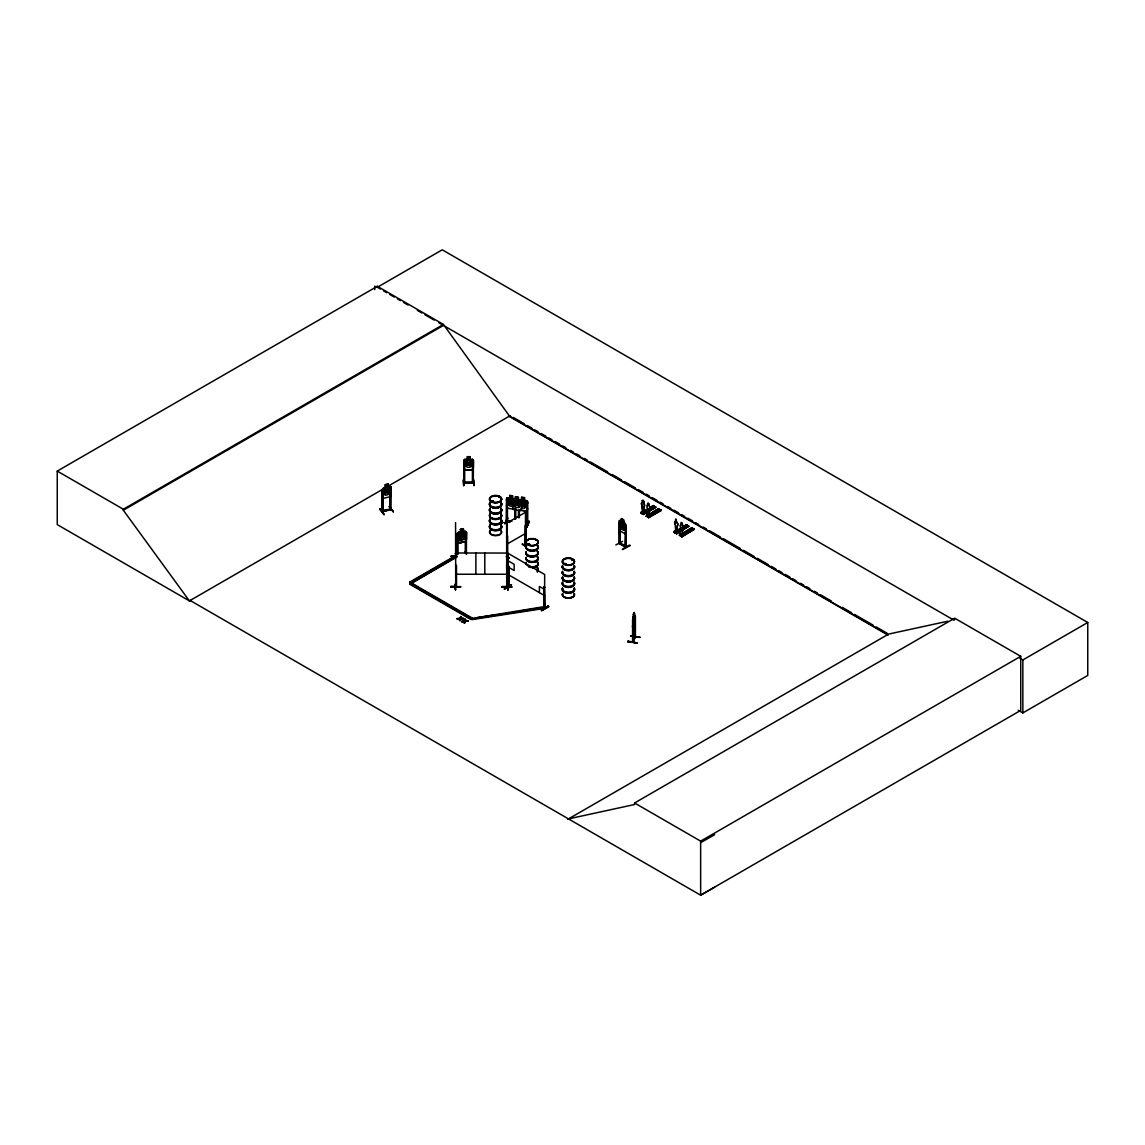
<?xml version="1.0" encoding="UTF-8"?>
<svg xmlns="http://www.w3.org/2000/svg" width="1145" height="1145" viewBox="0 0 1145 1145"><rect width="100%" height="100%" fill="white"/><g stroke="black" fill="none" stroke-linecap="round" stroke-linejoin="round"><path stroke-width="1.5" d="M643.733 513.017L644.048 506.391A2.161 1.259 59.5 0 0 643.819 503.371L643.819 501.467L643.733 503.428A2.161 1.259 59.5 0 1 644.048 506.391L643.819 512.96M649.086 516.109L649.501 509.425A2.161 1.259 59.5 0 0 649.172 506.462L649.072 504.058M649.172 516.051L649.501 509.425M676.981 532.21L677.296 525.584A2.161 1.259 59.5 0 0 676.981 522.621L676.008 519.315M677.081 532.153L677.396 525.526A2.161 1.259 59.5 0 0 677.081 522.564L676.981 522.621M682.334 535.302L682.749 528.618A2.161 1.259 59.5 0 0 682.42 525.655L682.32 523.251M632.498 626.387L632.856 628.462L635.046 621.134M634.802 624.283L634.945 621.12M633.171 641.815C631.11 642.145 636.949 634.702 634.817 636.649M634.817 637.421L635.06 615.695L634.759 637.293M635.418 636.992L635.389 615.752M628.033 641.114L637.436 643.003L627.904 641.772M642.216 500.437L643.247 500.293M644.377 513.246L644.377 512.516L644.563 513.533C639.554 507.564 644.721 519.544 641.858 505.145A2.161 1.259 59.5 0 1 642.188 502.555L642.273 500.594M641.157 513.289L653.909 506.276L641.558 513.518L641 512.044C643.504 510.756 642.231 514.706 642.717 511.557M647.54 503.743L647.54 505.646L648.013 503.127M647.97 516.653L648.27 514.749L647.34 515.379M675.707 531.495L675.206 524.295A2.161 1.259 59.5 0 1 675.435 521.748L675.636 519.401M675.206 524.295L675.121 524.353A2.161 1.259 59.5 0 1 675.536 521.691L675.922 519.243M681.547 534.271L680.574 534.5L680.559 527.387A2.161 1.259 59.5 0 1 680.874 524.782L681.103 522.378L682.234 523.308M680.989 534.1L681.518 534.128M681.733 536.275L683.164 534.901L683.164 535.817L681.032 534.357M391.017 509.411L382.086 511.586L383.203 511.557L382.974 490.217L382.172 490.418L382.215 511.801L382.358 489.001L385.393 487.398L385.292 484.736L388.227 484.006L388.269 486.668M382.215 511.028C403.612 507.02 376.505 510.899 383.203 510.999M632.57 626.472L633.4 616.783M654.224 512.559L655.441 512.116M682.821 528.775L682.62 527.802L682.449 528.775M687.258 531.466L688.331 530.951M450.872 556.47L455.953 555.826L455.567 557.2M507.035 556.627L507.75 556.126M506.534 585.682L506.734 587.371L506.634 522.893M507.006 585.639L507.035 586.941L506.634 565.215M493.166 500.995L491.792 500.923L492.207 501.61M493.266 501.41L492.636 500.723M499.592 497.502L498.762 497.13L499.549 497.402M529.219 543.574L529.548 543.904M535.588 540.111L536.046 540.454M566.145 563.741L564.299 563.884M564.399 564.013L564.914 563.197M571.656 559.934L572.128 560.12M571.627 559.619L572.128 559.404M633.328 616.783L632.899 642.302L635.418 636.949M648.127 514.949L647.326 515.093L648.313 514.806M676.194 530.894L675.221 531.337L676.194 531.18M675.45 531.165L677.811 532.74L677.625 531.709L676.38 533.184L674.419 532.082L675.493 530.507L674.248 531.237L674.419 532.482M455.953 586.541L455.896 564.9M506.591 586.455L507.607 586.34L507.607 587.299L507.45 535.574L507.493 557.1M507.02 586.884L507.02 586.111M390.187 496.701L391.161 493.81L390.187 496.701L383.26 498.361L382.401 496.043M625.127 533.742L625.871 531.652M625.943 531.609L625.17 533.856L619.874 530.808L619.259 527.759M622.508 524.739L620.776 521.648L622.193 525.44C619.316 527.058 621.592 529.734 622.68 526.285L624.626 529.949L623.123 525.999L624.555 523.823L622.494 524.696M461.936 534.944L459.317 533.126L461.235 535.788L459.231 539.209L461.893 536.261L464.555 538.365L462.508 535.602L464.469 532.296L461.979 535.03M459.403 620.447L461.306 617.355L460.762 616.597C461.091 620.49 453.291 618.529 460.061 618.286M459.961 620.762L461.306 616.912M464.426 623.338L465.128 621.177L468.047 620.805L465.128 621.62L465.228 619.173L464.426 623.338L464.441 621.234M460.061 618.729L460.762 616.597M465.228 619.173L464.526 621.306L461.564 621.692L464.526 620.862M379.725 509.239C392.835 526.328 371.352 497.03 384.062 514.291M472.284 469.708L473.343 467.189L472.355 469.865L464.87 469.865L463.882 467.203M465.214 621.248L465.772 619.488M512.387 506.777L512.302 499.721L513.232 509.511L520.503 510.57L521.533 508.208L521.562 501.138L518.442 499.807M520.503 510.57L521.562 508.137M526.671 511.114L519.415 510.026L526.643 511.171L527.702 508.738M510.384 521.776L506.405 521.175L506.562 498.433L507.536 497.66L509.639 497.975L508.18 498.776L508.18 503.628L509.725 505.947L512.602 506.391M507.435 499.95L506.505 500.007L507.435 499.95L507.45 521.333L506.591 520.46M509.754 495.47L509.725 498.132L509.639 495.37L512.731 495.828L512.602 498.562L514.148 499.664M506.534 505.489L507.478 508.223L514.735 509.31M507.478 508.223L506.662 505.432M512.702 498.504L515.794 499.878M514.706 498.805L507.507 497.717M507.621 517.926L505.145 523.68M507.679 517.926L504.687 523.723L507.593 518.284M506.534 520.188L511.929 521.261M507.45 521.333L507.536 520.374M519.486 499.606L518.47 500.293M521.519 499.893L521.547 497.231L524.639 497.689L524.51 500.422L526.056 501.524L526.056 506.391L524.51 508.251L521.633 507.808M526.772 503.127L527.716 503.07L526.772 503.127L526.686 524.338L527.731 524.453L527.731 501.682L526.643 500.594L519.415 499.578L518.442 500.351M527.731 523.68C525.612 522.549 529.52 524.639 526.857 524.353L526.857 502.941M527.645 524.482L527.63 523.437M529.019 521.204L526.543 527.086L529.477 521.662M529.062 521.247L527.058 527.144M526.671 527.043L529.133 521.605M622.637 541.313L615.824 544.948M504.559 589.145L511.457 584.823L504.616 588.816M515.364 499.334L515.393 496.658L518.47 497.145L518.341 499.878L519.916 500.923L519.916 505.789L518.37 507.636L515.493 507.192L513.948 504.873L513.948 500.007L515.493 499.377L512.273 499.778M520.445 500.107L513.261 499.005L512.387 499.835M632.913 623.41L633.328 624.612C635.117 622.35 634.96 609.87 633.328 614.178L633.428 616.811M633.457 614.321L633.958 613.248L633.457 615.194M635.131 637.479L634.23 612.389M632.87 617.928L634.788 613.777M633.156 620.576L632.999 642.202M627.904 641.844L628.033 641.114M630.551 636.119L640.098 637.278L630.68 635.79M633.013 641.486L632.57 642.245L635.246 636.606M634.359 621.878L634.53 615.352L633.858 619.202L633.443 617.813M508.466 586.956L508.924 587.628L508.151 587.185M508.466 587.728L508.852 566.403L507.994 566.188L508.609 566.546M543.961 608.181L544.347 607.251L544.991 608.453L544.29 586.87L544.333 608.052M463.181 480.056L463.725 485.695L463.825 461.607L464.698 461.607L464.67 483.004M463.653 485.58L463.582 480.027M454.951 584.379L455.553 590.019L454.951 584.408M455.424 584.293L455.424 589.961M619.817 543.918C621.62 543.345 617.899 541.914 619.903 543.145M625.9 547.41L619.13 543.503L619.259 520.775L621.592 521.276L621.506 518.542L620.375 526.399L621.506 529.133L623.61 530.35L624.741 528.918L624.741 524.052L623.61 522.535C623.452 516.696 623.524 523.938 626.029 524.668L626.014 547.453C628.261 546.093 611.344 538.98 625.256 546.451M620.075 543.718L619.216 522.335L619.831 522.692M390.116 509.625L390.989 509.654M458.072 542.415L463.94 531.552M513.719 499.778L512.788 499.392L511.157 501.51L508.623 498.748L510.555 502.011C506.247 504.616 510.155 506.648 511.214 502.684M633.4 617.785L633.128 624.469L633.843 620.404L634.287 621.95M463.324 529.033L463.381 531.724L464.899 532.325L464.913 537.22L463.353 539.524L460.505 539.982L458.945 538.136L458.945 533.269L460.49 532.153L460.362 529.419L463.467 528.99L460.49 529.548M464.913 537.22L463.381 539.538L460.49 539.982M506.634 556.169L507.722 556.313M525.755 546.466L525.483 525.154L525.14 546.466M675.965 531.022L675.865 532.769M491.534 500.995C492.837 502.941 492.622 499.635 492.064 501.567M499.649 497.273L498.876 497.145M528.475 544.133L528.031 544.204M529.691 544.433L528.074 543.889M564.642 563.669L565.358 563.812M521.505 506.748L523.122 504.544L525.784 507.478L523.737 504.086L525.698 501.381L523.065 503.371L520.488 500.694L522.463 503.872M455.996 585.367L455.524 587.313L456.497 587.356L456.497 565.931L455.624 565.931L456.497 565.931M463.725 482.016L464.798 482.016M463.725 482.789L473.343 482.789M463.754 483.018L473.343 482.99L473.343 460.247L472.327 459.288L464.899 459.288L463.882 460.218L463.882 467.274M463.882 460.276L464.899 459.288M506.634 498.547L507.564 497.803M649.888 509.468L649.73 508.666M492.765 501.51L491.935 501.252M529.548 544.548L528.661 544.562M564.456 563.912L565.973 563.912M458.959 533.269L460.505 532.167M619.259 520.889L620.003 520.36M455.524 587.113L456.597 587.113M456.497 587.299L456.597 586.755M463.825 482.016L463.854 483.004M506.491 520.989L510.47 521.59M641.286 513.375L643.49 514.577L655.784 507.335L643.132 514.377L643.318 513.346L641.171 512.874L642.417 511.414M653.151 505.875L655.598 507.02L653.28 505.718L649.945 507.679L652.264 508.995L649.945 507.679M655.598 507.02L655.756 507.335M646.61 516.424L659.262 509.368L646.524 516.366M648.786 517.654L661.137 510.412L659.076 509.067M661.109 510.427L648.041 517.239L660.951 509.926M648.084 517.254L648.814 517.669L646.352 516.051L647.598 514.391L646.524 515.966L648.485 517.082L649.916 515.708L648.542 517.511L660.98 510.226M660.322 509.969L658.633 508.809L646.152 516.166M686.499 525.011L674.119 532.325L686.528 524.725L687.129 525.483L674.863 532.74L674.061 532.296L676.752 533.785M686.8 525.283L674.706 532.539M688.26 526.113L675.936 533.327L688.403 525.956M676.38 533.57L677.625 531.709M681.218 534.314C680.903 538.808 681.948 531.266 679.6 534.329L679.4 535.359L691.881 527.816L694.199 529.133L682.034 536.848L681.275 536.418L694.199 529.133M683.164 534.901L681.733 536.661L694.228 529.419L692.181 528.403M692.153 528.36L679.715 535.545L691.881 528.002M506.977 535.76L506.992 557.515L507.135 522.879L525.483 512.287L525.526 546.68L525.727 525.297M522.363 544.261L526.371 546.709M642.188 502.555L642.273 502.498A2.161 1.259 59.5 0 0 641.959 505.102L642.459 512.173M649.945 507.493L651.204 506.763L653.523 508.251L651.204 506.763M652.035 506.262C658.218 508.981 649.372 506.763 653.28 505.532M640.799 513.074L647.125 509.339M641.014 513.089L647.254 509.639M650.231 507.65L653.409 506.004M643.132 513.246L644.563 512.616M655.598 506.849L642.674 514.119L655.283 507.049M652.936 511.972C659.134 514.678 650.288 512.459 654.196 511.242L656.514 512.731L654.196 511.242M655.298 510.584C661.495 513.289 652.65 511.071 656.543 509.854L658.862 511.343L656.543 509.854M657.387 509.539L658.633 508.623M646.467 516.352L658.633 508.809M648.027 517.211L660.508 509.854M682.334 523.809L682.42 525.655M674.362 532.454L686.986 525.169M676.28 533.527L688.861 526.213L676.709 533.785M679.772 535.173L681.017 533.699M680.588 534.572L680.846 533.599M686.198 531.165C692.381 533.871 683.536 531.666 687.444 530.436L689.762 531.738M688.546 529.777C694.743 532.482 685.898 530.278 689.805 529.047L692.124 530.35M690.635 528.561C696.818 531.266 687.973 529.047 691.881 527.816M681.275 536.418L693.755 529.047M503.07 522.521L500.336 524.124L502.812 522.378M504.229 589.031L511.457 584.823M508.681 587.213L508.337 586.483M544.09 608.253L544.29 586.87M544.92 587.228L544.061 587.013M544.218 607.465L544.19 606.635L471.382 618.572L471.883 619.645L544.676 608.381M541.485 610.113L548.298 606.091L548.67 606.721L541.456 610.514L548.283 606.077L541.456 610.514M548.67 606.693L541.843 610.729M190.242 600.51L189.498 600.953L57.25 524.596L57.25 471.096L377.335 286.293L443.416 324.436L509.496 416.093L887.833 634.53M377.335 286.293L377.335 287.28L442.242 249.81L1087.75 622.494L1087.75 675.45L1022.843 712.92L1018.206 710.229M57.25 471.096L123.331 509.239L443.416 324.436M714.652 887.203L700.64 895.19L190.156 600.467L189.397 600.896L123.331 510.226L443.416 325.423M189.397 600.896L382.988 489.13M387.611 486.453L510.241 415.664M418.712 587.829L409.81 582.032L455.667 555.554M412.873 580.93L455.667 556.212L450.872 556.284L455.91 556.656M409.81 582.032L471.668 617.742L470.337 619.173L409.81 584.236L457.012 556.327M409.81 584.236L457.012 556.985M507.135 544.061L525.483 533.47M625.571 531.022L625.27 547.081L625.571 525.727L626.258 547.31L619.431 543.331L619.445 522.192M626.186 526.085L625.327 525.87M647.626 505.589A2.161 1.259 59.5 0 0 647.311 508.18L647.526 515.522M409.81 583.578L470.337 618.515L471.668 617.742M629.965 545.607C631.095 542.802 612.332 555.74 629.95 545.564M567.748 819.333L888.592 634.087L947.702 621.234M568.492 818.89L634.573 804.52L634.573 802.988L954.658 618.185L1020.739 656.328L1020.739 710.387L700.64 895.19L700.64 841.131L1020.739 656.328M954.658 619.717L953.914 620.161L438.807 322.761M1019.78 658.189L1022.843 659.964L1087.75 622.494M700.64 842.677L714.652 834.691M455.767 552.992L507.507 553.064M649.745 509.525L649.873 508.723M682.263 527.859L682.277 528.589M528.217 543.775L529.047 543.703M528.718 544.447L529.348 544.176M565.83 564.013L564.585 564.013M520.088 500.623L521.633 499.993L521.662 497.331L524.51 497.817M506.691 520.216L507.435 520.36M390.173 509.554L390.116 488.443L391.06 488.428L390.245 488.629M455.968 557.186L455.91 535.459M385.292 484.736L388.269 484.063M388.126 486.725L391.204 486.868L391.003 509.682M383.375 487.97L390.116 486.296M383.103 490.389L382.172 490.418M389.286 506.834L393.494 511.958L389.629 506.748M391.003 508.91L390.03 508.881L391.017 508.638M649.745 509.382L648.871 509.468M687.615 531.094L688.474 531.165M647.784 515.279L649.916 516.624L649.73 515.608M390.932 508.652L390.932 509.425M461.006 529.906L462.852 529.605L462.866 530.493L461.02 530.779L461.006 529.906L462.866 529.634M461.006 530.779L462.852 530.478M460.462 532.096L457.284 533.441L457.227 554.452M460.49 533.026L463.353 532.568L463.381 537.449L460.505 537.892L460.49 533.026L463.381 532.582M457.127 534.844L458.072 534.901L457.127 534.844L457.127 554.266M465.471 533.527L466.416 533.584L465.471 533.527L465.471 552.949M460.49 537.892L463.353 537.434M465.7 551.861L466.53 554.237M460.376 529.434L463.439 528.933L463.482 531.623M465.514 541.828L458.272 542.945L457.385 540.411M476.578 617.77L480.056 617.227M483.519 616.697L495.656 614.822M499.12 614.278L502.583 613.749M506.047 613.205L509.525 612.675M512.989 612.131L516.452 611.602M519.916 611.072L525.126 610.256M528.589 609.727L532.053 609.183M535.516 608.653L540.726 607.852M471.382 617.899L471.883 618.973L544.676 607.709M460.748 618.243L463.582 618.658L460.662 619.044M457.098 618.672L463.582 618.658M457.098 619.116L459.975 619.087M465.214 620.819L468.047 620.805M461.564 621.248L468.047 621.248M461.564 621.692L464.441 621.663M460.662 618.601L463.582 618.228M390.288 509.826L390.116 488.443M382.859 511.4L382.974 490.217M382.416 511.786L391.06 509.611L390.245 509.038M654.926 512.516L654.01 512.116M450.872 586.97L460.605 586.898L450.872 586.984L450.872 586.226L460.605 586.941M450.872 586.669L460.605 586.612M501.954 587.27L511.672 587.256L501.954 587.299L501.939 586.541L511.672 586.512L511.672 587.242M501.939 586.984L511.672 586.97M507.707 589.904L507.578 583.964M473.343 461.607L472.47 461.607L472.398 483.018L473.243 481.959M463.825 461.807L464.698 461.807M472.47 461.807L473.343 461.807M464.942 469.708L472.355 469.865M473.586 480.027L473.987 485.695L473.515 479.669M473.243 482.245L463.754 482.245M464.798 482.431L472.37 482.431M455.624 574.246L507.507 574.246M687.988 531.724L687.258 531.309M455.724 587.342L455.567 522.578M642.044 511.958L642.245 511.3M506.662 587.328L506.562 586.154M512.602 499.435L509.725 499.005L509.725 503.872L512.602 504.301M630.58 635.976L639.983 637.45M506.519 521.218L506.662 498.49M507.664 584.322L507.779 589.961M508.079 584.336L508.18 590.019M544.533 608.553L544.676 574.489L507.994 553.307L507.994 587.457M647.941 515.236L647.598 514.391M675.836 531.337L675.493 530.507M464.913 532.353L463.381 531.724C470.638 531.394 461.32 531.452 458.272 532.353L457.313 533.513L458.301 532.425L465.414 531.38L466.444 532.082L466.416 552.992M648.113 503.213L649.058 504.372M455.495 556.398L455.467 557.085M686.528 524.725L688.846 526.228M657.387 509.353L659.706 510.67M682.091 527.344L684.409 528.833L682.091 527.53M642.617 512.03L641.801 511.686L641.801 513.232M648.184 515.093L647.254 514.706L647.154 516.323M647.154 514.778L649.73 516.338M675.049 530.879L677.625 532.454M642.617 513.575L641.916 511.629M681.218 535.86L680.516 533.913M679.6 535.245L682.091 536.862M526.356 546.365L522.192 543.975L526.514 546.68M506.505 556.527L509.253 558.188M506.362 556.67L509.11 558.331M377.335 287.28L380.412 289.055M383.489 290.83L386.566 292.605M389.629 294.38L394.238 297.042M397.315 298.816L400.392 300.591M403.469 302.366L408.078 305.028M417.295 310.352L421.904 313.014M424.981 314.789L434.198 320.099M513.332 417.438L524.138 423.679M527.23 425.468L531.867 428.144M534.944 429.919L538.035 431.708M541.127 433.483L545.764 436.159M548.856 437.948L551.933 439.737M555.024 441.512L559.662 444.188M562.753 445.978L565.83 447.752M570.468 450.429L573.559 452.218M576.651 453.992L579.728 455.782M584.365 458.458L587.457 460.233M590.548 462.022L607.537 471.826M612.16 474.502L621.434 479.855M624.512 481.63L635.332 487.87M638.409 489.659L643.046 492.336M646.138 494.11L649.229 495.899M652.321 497.689L656.944 500.351M660.035 502.14L663.127 503.929M667.75 506.591L670.841 508.38M673.933 510.169L678.57 512.845M681.661 514.62L684.739 516.409M687.83 518.184L692.467 520.861M695.559 522.65L698.636 524.424M703.273 527.101L706.365 528.89M709.456 530.665L720.262 536.905M723.354 538.694L740.343 548.498M743.42 550.287L754.24 556.527M757.317 558.302L768.138 564.557M771.215 566.331L775.852 569.008M778.943 570.797L782.035 572.572M785.126 574.361L789.749 577.037M792.841 578.812L795.932 580.601M800.555 583.277L803.647 585.052M806.738 586.841L809.83 588.616M814.467 591.292L817.544 593.081M820.636 594.856L831.442 601.111M842.262 607.351L851.522 612.689M854.614 614.479L873.148 625.17M876.226 626.959L887.046 633.199M508.48 415.95L888.062 635.103M621.434 518.585L623.767 519.844M619.932 520.403L625.127 523.408M508.036 566.975L514.148 570.511L514.148 564.328L508.036 560.792L507.979 587.399M544.161 589.203L539.381 586.44L539.381 592.609M507.994 574.489L544.676 595.672M421.746 589.575L456.54 609.67M459.56 611.416L471.668 618.414M634.573 802.988L700.64 841.131M473.343 460.304L472.327 459.288M619.202 543.546L619.144 542.701M526.571 500.737L527.602 501.768M692.482 528.575L679.414 535.388M675.965 531.137L675.164 530.822L675.049 532.425M389.171 506.476L393.064 511.658M643.347 500.537L643.705 501.281M466.545 532.024L466.573 539.08L465.485 541.785L458.229 542.873L465.5 541.814L458.272 542.93L457.313 540.497M465.171 551.504L466.459 554.209M619.331 527.788L620.003 530.707M507.507 565.931L506.634 566.131M1022.843 659.964L1022.843 712.92M685.526 528.002L683.207 526.872M682.978 534.801L682.978 535.531L680.402 533.971L680.402 535.516M632.598 619.459L632.57 642.245M620.075 531.38L619.903 543.918M519.343 510.641L519.343 517.697M518.499 510.513L518.413 517.755M515.808 508.28L515.722 519.057M515.493 496.758L515.465 499.435M514.949 508.151L514.949 518.742M514.864 508.337L514.864 518.928M508.852 566.403L508.924 587.628M484.793 553.064L484.793 574.246M475.876 553.064L475.876 574.246M473.457 460.204L473.457 467.274M465.557 533.713L465.557 553.135M457.986 534.715L458.072 554.323M391.161 486.811L391.204 493.867M388.227 484.006L388.169 486.782L389.629 487.283L389.629 492.15L388.169 494.597L385.421 495.284L383.961 493.552L383.961 488.686L385.421 487.455L385.421 484.85M374.744 286.093L374.744 289.599M123.331 509.239L123.331 510.226M537.348 544.948A6.069 3.507 0 0 1 532.897 550.187A6.069 3.507 0 0 1 526.242 545.793M537.348 551.775A6.069 3.507 0 0 1 532.897 557A6.069 3.507 0 0 1 526.242 552.62M537.42 551.418A6.154 3.549 0 0 1 532.897 556.713A6.154 3.549 0 0 1 526.156 552.276M537.42 551.117A6.154 3.549 0 0 1 532.897 556.413A6.154 3.549 0 0 1 526.156 551.976M537.42 545.564A6.154 3.549 0 0 1 532.897 550.874A6.154 3.549 0 0 1 526.156 546.423M537.42 545.263A6.154 3.549 0 0 1 532.897 550.573A6.154 3.549 0 0 1 526.156 546.122M537.348 545.936A6.069 3.507 0 0 1 532.897 551.16A6.069 3.507 0 0 1 526.242 546.78M537.348 550.802A6.054 3.492 0 0 1 532.883 556.012A6.054 3.492 0 0 1 526.242 551.647M537.348 556.67A6.069 3.507 0 0 1 532.897 561.909A6.069 3.507 0 0 1 526.242 557.515M537.334 556.341A6.04 3.492 0 0 1 532.883 561.551A6.04 3.492 0 0 1 526.256 557.186M537.363 556.899A6.083 3.507 0 0 1 532.897 562.138A6.083 3.507 0 0 1 526.228 557.744M537.348 561.608A6.069 3.507 0 0 1 532.897 566.847A6.069 3.507 0 0 1 526.242 562.453M537.42 562.224A6.154 3.549 0 0 1 532.096 567.562M530.507 567.433A6.154 3.549 0 0 1 529.019 567.09M525.941 564.013A6.154 3.549 0 0 1 526.156 563.082M537.42 561.923A6.154 3.549 0 0 1 536.447 566.217A6.154 3.549 0 0 1 529.019 566.789M525.941 563.712A6.154 3.549 0 0 1 526.156 562.782M537.348 562.596A6.054 3.492 0 0 1 532.096 567.848M526.042 564.342A6.054 3.492 0 0 1 526.242 563.44M537.334 557.214A6.04 3.492 0 0 1 533.656 562.324A6.04 3.492 0 0 1 526.056 558.96M537.42 567.777A6.154 3.549 0 0 1 537.42 571.326M537.348 567.462A6.054 3.492 0 0 1 537.348 570.954M537.42 568.077A6.154 3.549 0 0 1 537.42 571.627M537.348 568.45A6.054 3.492 0 0 1 537.348 571.942M574.26 576.765A6.04 3.492 0 0 1 568.421 581.159A6.04 3.492 0 0 1 562.596 576.765M574.289 566.36A6.069 3.507 0 0 1 568.421 570.783A6.069 3.507 0 0 1 562.567 566.36M574.275 565.387A6.054 3.492 0 0 1 568.421 569.795A6.054 3.492 0 0 1 562.581 565.387M574.275 572.214A6.054 3.492 0 0 1 568.421 576.608A6.054 3.492 0 0 1 562.581 572.214M574.375 571.856A6.154 3.549 0 0 1 568.421 576.336A6.154 3.549 0 0 1 562.481 571.856M574.375 571.555A6.154 3.549 0 0 1 568.421 576.035A6.154 3.549 0 0 1 562.481 571.555M574.275 571.24A6.054 3.492 0 0 1 568.421 575.634A6.054 3.492 0 0 1 562.581 571.24M574.375 566.016A6.154 3.549 0 0 1 568.421 570.482A6.154 3.549 0 0 1 562.481 566.016M574.375 565.716A6.154 3.549 0 0 1 568.421 570.181A6.154 3.549 0 0 1 562.481 565.716M574.303 577.152A6.083 3.507 0 0 1 568.421 581.574A6.083 3.507 0 0 1 562.553 577.152M574.26 577.638A6.04 3.492 0 0 1 568.421 582.032A6.04 3.492 0 0 1 562.596 577.638M574.246 593.439A6.026 3.478 0 0 1 568.421 597.819A6.026 3.478 0 0 1 562.596 593.439M574.303 577.338A6.083 3.507 0 0 1 568.421 581.76A6.083 3.507 0 0 1 562.553 577.338M574.289 583.02A6.069 3.507 0 0 1 568.421 587.442A6.069 3.507 0 0 1 562.567 583.02M574.275 582.046A6.054 3.492 0 0 1 568.421 586.455A6.054 3.492 0 0 1 562.581 582.046M574.275 588.873A6.054 3.492 0 0 1 568.421 593.267A6.054 3.492 0 0 1 562.581 588.873M574.375 588.516A6.154 3.549 0 0 1 568.421 592.995A6.154 3.549 0 0 1 562.481 588.516M574.375 588.215A6.154 3.549 0 0 1 568.421 592.695A6.154 3.549 0 0 1 562.481 588.215M574.275 587.9A6.054 3.492 0 0 1 568.421 592.294A6.054 3.492 0 0 1 562.581 587.9M574.375 582.676A6.154 3.549 0 0 1 568.421 587.142A6.154 3.549 0 0 1 562.481 582.676M574.375 582.376A6.154 3.549 0 0 1 568.421 586.841A6.154 3.549 0 0 1 562.481 582.376M562.567 593.768A6.069 3.507 0 0 0 568.421 598.177A6.054 3.492 0 0 0 574.275 593.783A6.069 3.507 0 0 1 568.421 598.177A6.054 3.492 0 0 1 562.581 593.783M500.895 508.523A6.154 3.549 0 0 1 495.57 513.847A6.154 3.549 0 0 1 490.232 508.523M500.809 508.895A6.054 3.492 0 0 1 495.57 514.134A6.054 3.492 0 0 1 490.318 508.895M500.794 513.447A6.04 3.492 0 0 1 495.57 518.685A6.04 3.492 0 0 1 490.332 513.447M500.823 513.79A6.069 3.507 0 0 1 495.57 519.043A6.069 3.507 0 0 1 490.318 513.79M500.895 502.684A6.154 3.549 0 0 1 495.57 508.008A6.154 3.549 0 0 1 490.232 502.684M500.823 507.908A6.069 3.507 0 0 1 495.57 513.16A6.069 3.507 0 0 1 490.318 507.908M500.823 503.041A6.069 3.507 0 0 1 495.57 508.294A6.069 3.507 0 0 1 490.318 503.041M500.895 508.223A6.154 3.549 0 0 1 495.57 513.547A6.154 3.549 0 0 1 490.232 508.223M500.895 502.383A6.154 3.549 0 0 1 495.57 507.707A6.154 3.549 0 0 1 490.232 502.383M500.823 502.068A6.069 3.507 0 0 1 495.57 507.321A6.069 3.507 0 0 1 490.318 502.068M500.895 525.183A6.154 3.549 0 0 1 495.57 530.507A6.154 3.549 0 0 1 490.232 525.183M500.823 525.555A6.069 3.507 0 0 1 495.57 530.808A6.069 3.507 0 0 1 490.318 525.555M500.794 530.106A6.04 3.492 0 0 1 495.57 535.345A6.04 3.492 0 0 1 490.332 530.106M500.794 514.32A6.04 3.492 0 0 1 495.57 519.558A6.04 3.492 0 0 1 490.332 514.32M500.837 530.436A6.083 3.507 0 0 1 495.57 535.703A6.083 3.507 0 0 1 490.303 530.436M500.837 514.019A6.083 3.507 0 0 1 495.57 519.286A6.083 3.507 0 0 1 490.303 514.019M500.895 519.343A6.154 3.549 0 0 1 495.57 524.668A6.154 3.549 0 0 1 490.232 519.343M500.823 524.567A6.069 3.507 0 0 1 495.57 529.82A6.069 3.507 0 0 1 490.318 524.567M500.809 519.701A6.054 3.492 0 0 1 495.57 524.954A6.054 3.492 0 0 1 490.318 519.701M500.895 524.882A6.154 3.549 0 0 1 495.57 530.207A6.154 3.549 0 0 1 490.232 524.882M500.895 519.043A6.154 3.549 0 0 1 495.57 524.367A6.154 3.549 0 0 1 490.232 519.043M500.823 518.728A6.069 3.507 0 0 1 495.57 523.981A6.069 3.507 0 0 1 490.318 518.728M628.018 641.472L637.436 643.003L628.018 641.529M389.314 493.252L388.312 493.509L386.752 491.463L384.176 494.525L386.123 491.033L384.291 488.514L386.709 490.303L389.2 487.298L387.339 490.761L389.314 493.252M471.454 466.201L470.438 466.287L468.677 463.768L465.915 466.301L468.004 463.195L466.001 460.218L468.62 462.609L471.339 460.218L469.321 463.21L471.454 466.201M519.587 506.934L516.91 504.086L514.234 506.204L516.252 503.414L514.32 500.136L516.853 502.913L519.472 500.937L517.526 503.628L519.587 506.934M634.101 615.996L633.328 622.522L634.101 615.996M471.754 465.171L470.151 467.26L467.174 467.26L465.586 465.171L465.586 460.304L467.174 459.431L467.074 456.683L470.266 456.683L470.151 459.431L471.754 460.304L471.754 465.171M387.683 484.736L385.922 486.038L387.683 484.736M388.169 487.656L385.421 488.328L385.421 493.194L388.169 492.522L388.169 487.656M469.622 457.27L467.704 457.27L467.704 458.129L469.622 458.129L469.622 457.27M470.151 460.304L467.174 460.304L467.174 465.171L470.151 465.171L470.151 460.304M512.087 496.315L510.241 496.043L510.241 496.916L512.087 497.188L512.087 496.315M523.995 498.175L522.149 497.903L522.149 498.762L523.995 499.048L523.995 498.175M524.51 501.295L521.633 500.866L521.633 505.732L524.51 506.162L524.51 501.295M517.855 497.56L516.009 497.273L516.009 498.147L517.855 498.433L517.855 497.56M518.37 500.68L515.493 500.236L515.493 505.102L518.37 505.546L518.37 500.68M687.601 526.772L685.283 525.469L687.601 526.772M686.771 527.272L684.452 525.956L686.771 527.272M509.296 557.772L506.519 556.198L509.267 557.815M623.238 520.145L621.892 519.372L623.238 521.018L623.238 520.145M623.61 523.408L621.506 522.192L621.506 527.058L623.61 528.274L623.61 523.408M456.597 556.169L455.309 553.45L456.554 556.227M529.062 545.034A6.083 3.507 0 0 0 538.179 542A6.083 3.507 0 0 0 529.062 538.952A6.083 3.507 0 0 0 529.062 545.034M529.076 545.335A6.054 3.492 0 0 0 538.15 542.301A6.04 3.492 0 0 0 529.076 539.266A6.054 3.492 0 0 0 529.076 545.335A6.04 3.492 0 0 0 538.136 542.301A6.054 3.492 0 0 0 529.076 539.281A6.04 3.492 0 0 0 529.076 545.321M565.387 564.442A6.083 3.507 0 0 0 574.504 561.408A6.083 3.507 0 0 0 565.387 558.374A6.083 3.507 0 0 0 565.387 564.442M565.401 564.9A6.04 3.492 0 0 0 574.475 561.88A6.04 3.492 0 0 0 565.401 558.86A6.04 3.492 0 0 0 565.401 564.9M565.387 564.628A6.083 3.507 0 0 0 574.504 561.594A6.083 3.507 0 0 0 565.387 558.545A6.083 3.507 0 0 0 565.387 564.628M492.522 501.968A6.083 3.507 0 0 0 501.653 498.934A6.083 3.507 0 0 0 492.522 495.885A6.083 3.507 0 0 0 492.522 501.968M492.536 502.44A6.054 3.492 0 0 0 501.625 499.406A6.054 3.492 0 0 0 492.536 496.386A6.054 3.492 0 0 0 492.536 502.44M492.522 502.154A6.083 3.507 0 0 0 501.653 499.106A6.083 3.507 0 0 0 492.522 496.071A6.083 3.507 0 0 0 492.522 502.154"/></g></svg>
